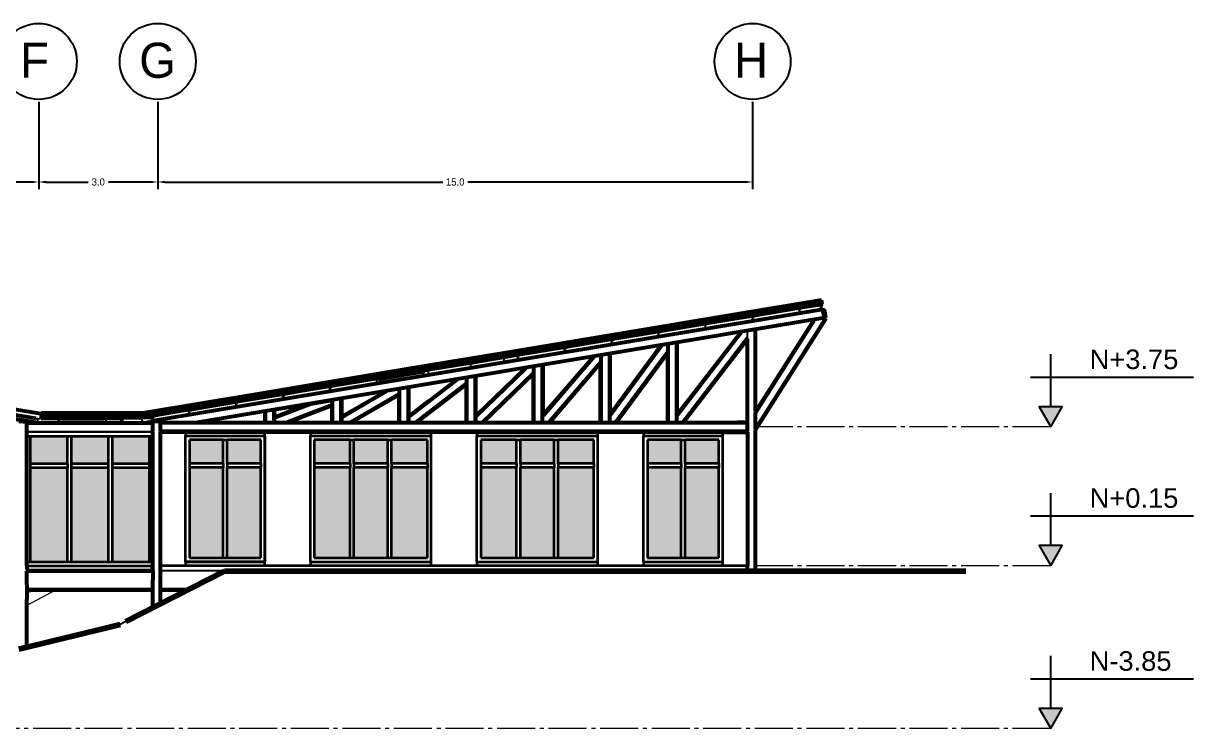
# Model space of a CAD drawing. Header units: metres. Extents: x -57 to 501, y 45 to 307.
# Drawn here: x 159.84 to 189.34, y 121.25 to 139.04 of the extents above; entities that cross this region are included whole.
import ezdxf

# ---------------------------------------------------------------- set-up
doc = ezdxf.new("R2010")
doc.units = ezdxf.units.M
doc.linetypes.add('ACAD_ISO04W100', pattern=[30, 24, -3, 0, -3])
doc.layers.add('Acotación', color=250, linetype='Continuous', lineweight=9)
doc.layers.add('atras', color=7, linetype='Continuous')
doc.styles.add('Anotativo', font='arial.ttf')
doc.dimstyles.get("Standard").update_dxf_attribs({"dimtxt": 0.18, "dimasz": 0.18, "dimexe": 0.18, "dimexo": 0.0625, "dimgap": 0.09, "dimtad": 0, "dimtih": 1, "dimtoh": 1, "dimdec": 1, "dimzin": 0, "dimdsep": 46, "dimtxsty": 'Standard', "dimcen": 0.09, "dimadec": 0, "dimazin": 0, "dimtfac": 1, "dimtdec": 1, "dimtofl": 0, "dimtmove": 0, "dimatfit": 3, "dimfxl": 1, "dimtolj": 1, "dimtzin": 0, "dimarcsym": 0})

# ---------------------------------------------------------------- blocks, each defined once
blk = doc.blocks.new('*D41')
at = {"layer": 'atras', "color": 0, "lineweight": -2, "transparency": 16777216}
for p, q in [((145.224, 137.056), (145.224, 134.855)), ((160.224, 137.056), (160.224, 134.855)), ((145.404, 135.035), (152.409, 135.035)), ((160.044, 135.035), (153.039, 135.035))]:
    blk.add_line(p, q, dxfattribs=at)
at = {"layer": 'atras', "color": 0, "transparency": 16777216}
for points in [[(145.404, 135.065), (145.404, 135.005), (145.224, 135.035)], [(160.044, 135.065), (160.044, 135.005), (160.224, 135.035)]]:
    blk.add_solid(points, dxfattribs=at)
at = {"layer": 'Defpoints', "color": 0, "transparency": 16777216}
for p in [(145.224, 137.118), (160.224, 137.118), (160.224, 135.035)]:
    blk.add_point(p, dxfattribs=at)
at = {"layer": 'atras', "color": 0, "transparency": 16777216, "insert": (152.724, 135.035), "char_height": 0.18, "attachment_point": 5}
blk.add_mtext('\\A1;15.0', dxfattribs=at)
blk = doc.blocks.new('*D42')
at = {"layer": 'atras', "color": 0, "lineweight": -2, "transparency": 16777216}
for p, q in [((160.224, 137.056), (160.224, 134.855)), ((163.224, 137.056), (163.224, 134.855)), ((160.404, 135.035), (161.469, 135.035)), ((163.044, 135.035), (161.979, 135.035))]:
    blk.add_line(p, q, dxfattribs=at)
at = {"layer": 'atras', "color": 0, "transparency": 16777216}
for points in [[(160.404, 135.065), (160.404, 135.005), (160.224, 135.035)], [(163.044, 135.065), (163.044, 135.005), (163.224, 135.035)]]:
    blk.add_solid(points, dxfattribs=at)
at = {"layer": 'Defpoints', "color": 0, "transparency": 16777216}
for p in [(160.224, 137.118), (163.224, 137.118), (163.224, 135.035)]:
    blk.add_point(p, dxfattribs=at)
at = {"layer": 'atras', "color": 0, "transparency": 16777216, "insert": (161.724, 135.035), "char_height": 0.18, "attachment_point": 5}
blk.add_mtext('\\A1;3.0', dxfattribs=at)
blk = doc.blocks.new('*D43')
at = {"layer": 'atras', "color": 0, "lineweight": -2, "transparency": 16777216}
for p, q in [((163.224, 137.056), (163.224, 134.855)), ((178.224, 137.056), (178.224, 134.855)), ((163.404, 135.035), (170.409, 135.035)), ((178.044, 135.035), (171.039, 135.035))]:
    blk.add_line(p, q, dxfattribs=at)
at = {"layer": 'atras', "color": 0, "transparency": 16777216}
for points in [[(163.404, 135.065), (163.404, 135.005), (163.224, 135.035)], [(178.044, 135.065), (178.044, 135.005), (178.224, 135.035)]]:
    blk.add_solid(points, dxfattribs=at)
at = {"layer": 'Defpoints', "color": 0, "transparency": 16777216}
for p in [(163.224, 137.118), (178.224, 137.118), (178.224, 135.035)]:
    blk.add_point(p, dxfattribs=at)
at = {"layer": 'atras', "color": 0, "transparency": 16777216, "insert": (170.724, 135.035), "char_height": 0.18, "attachment_point": 5}
blk.add_mtext('\\A1;15.0', dxfattribs=at)

msp = doc.modelspace()

# ---------------------------------------------------------------- hatches: boundary and pattern name
at = {"true_color": 0x939598}
h = msp.add_hatch(color=252, dxfattribs=at)
h.dxf.hatch_style = 1
h.set_gradient(color1=(147, 149, 152), name='HEMISPHERICAL')
h.paths.add_polyline_path([(146.494, 128.531), (145.644, 128.531), (145.644, 127.937), (146.494, 127.937)])
h.paths.add_polyline_path([(147.444, 128.531), (146.594, 128.531), (146.594, 127.937), (147.444, 127.937)])
h.paths.add_polyline_path([(147.444, 127.837), (146.594, 127.837), (146.594, 125.557), (147.444, 125.557)])
h.paths.add_polyline_path([(146.494, 127.837), (145.644, 127.837), (145.644, 125.557), (146.494, 125.557)])
h.paths.add_polyline_path([(149.694, 128.531), (148.794, 128.531), (148.794, 127.937), (149.694, 127.937)])
h.paths.add_polyline_path([(150.644, 128.531), (149.794, 128.531), (149.794, 127.937), (150.644, 127.937)])
h.paths.add_polyline_path([(151.644, 128.531), (150.744, 128.531), (150.744, 127.937), (151.644, 127.937)])
h.paths.add_polyline_path([(149.694, 127.837), (148.794, 127.837), (148.794, 125.557), (149.694, 125.557)])
h.paths.add_polyline_path([(150.644, 127.837), (149.794, 127.837), (149.794, 125.557), (150.644, 125.557)])
h.paths.add_polyline_path([(151.644, 127.837), (150.744, 127.837), (150.744, 125.557), (151.644, 125.557)])
h.paths.add_polyline_path([(153.894, 128.531), (152.994, 128.531), (152.994, 127.937), (153.894, 127.937)])
h.paths.add_polyline_path([(154.844, 128.531), (153.994, 128.531), (153.994, 127.937), (154.844, 127.937)])
h.paths.add_polyline_path([(153.894, 127.837), (152.994, 127.837), (152.994, 125.557), (153.894, 125.557)])
h.paths.add_polyline_path([(154.844, 127.837), (153.994, 127.837), (153.994, 125.557), (154.844, 125.557)])
h.paths.add_polyline_path([(155.844, 128.531), (154.944, 128.531), (154.944, 127.937), (155.844, 127.937)])
h.paths.add_polyline_path([(155.844, 127.837), (154.944, 127.837), (154.944, 125.557), (155.844, 125.557)])
h.paths.add_polyline_path([(158.044, 128.531), (157.194, 128.531), (157.194, 127.937), (158.044, 127.937)])
h.paths.add_polyline_path([(158.044, 127.837), (157.194, 127.837), (157.194, 125.557), (158.044, 125.557)])
h.paths.add_polyline_path([(158.994, 128.531), (158.144, 128.531), (158.144, 127.937), (158.994, 127.937)])
h.paths.add_polyline_path([(158.994, 127.837), (158.144, 127.837), (158.144, 125.557), (158.994, 125.557)])
h.paths.add_polyline_path([(160.948, 128.621), (160.031, 128.621), (160.019, 128.621), (160.019, 128.531), (160.019, 127.937), (160.019, 127.927), (160.031, 127.927), (160.948, 127.927)])
h.paths.add_polyline_path([(160.948, 127.827), (160.019, 127.827), (160.019, 125.457), (160.948, 125.457)])
h.paths.add_polyline_path([(161.984, 128.621), (161.06, 128.621), (161.048, 128.621), (161.048, 128.531), (161.048, 127.937), (161.048, 127.927), (161.06, 127.927), (161.984, 127.927)])
h.paths.add_polyline_path([(161.984, 127.827), (161.978, 127.827), (161.048, 127.827), (161.048, 125.457), (161.054, 125.457), (161.984, 125.457)])
h.paths.add_polyline_path([(163.019, 128.621), (162.084, 128.621), (162.084, 128.531), (162.084, 127.937), (162.084, 127.927), (162.09, 127.927), (163.019, 127.927)])
h.paths.add_polyline_path([(163.019, 127.827), (163.013, 127.827), (162.084, 127.827), (162.084, 125.457), (162.09, 125.457), (163.019, 125.457)])
h.paths.add_polyline_path([(164.872, 128.531), (164.022, 128.531), (164.022, 127.937), (164.872, 127.937)])
h.paths.add_polyline_path([(164.872, 127.837), (164.022, 127.837), (164.022, 125.557), (164.872, 125.557)])
h.paths.add_polyline_path([(165.822, 128.531), (164.972, 128.531), (164.972, 127.937), (165.822, 127.937)])
h.paths.add_polyline_path([(165.822, 127.837), (164.972, 127.837), (164.972, 125.557), (165.822, 125.557)])
h.paths.add_polyline_path([(168.072, 128.531), (167.172, 128.531), (167.172, 127.937), (168.072, 127.937)])
h.paths.add_polyline_path([(168.072, 127.837), (167.172, 127.837), (167.172, 125.557), (168.072, 125.557)])
h.paths.add_polyline_path([(169.022, 128.531), (168.172, 128.531), (168.172, 127.937), (169.022, 127.937)])
h.paths.add_polyline_path([(169.022, 127.837), (168.172, 127.837), (168.172, 125.557), (169.022, 125.557)])
h.paths.add_polyline_path([(170.022, 128.531), (169.122, 128.531), (169.122, 127.937), (170.022, 127.937)])
h.paths.add_polyline_path([(170.022, 127.837), (169.122, 127.837), (169.122, 125.557), (170.022, 125.557)])
h.paths.add_polyline_path([(172.272, 128.531), (171.372, 128.531), (171.372, 127.937), (172.272, 127.937)])
h.paths.add_polyline_path([(172.272, 127.837), (171.372, 127.837), (171.372, 125.557), (172.272, 125.557)])
h.paths.add_polyline_path([(173.222, 128.531), (172.372, 128.531), (172.372, 127.937), (173.222, 127.937)])
h.paths.add_polyline_path([(173.222, 127.837), (172.372, 127.837), (172.372, 125.557), (173.222, 125.557)])
h.paths.add_polyline_path([(174.222, 128.531), (173.322, 128.531), (173.322, 127.937), (174.222, 127.937)])
h.paths.add_polyline_path([(174.222, 127.837), (173.322, 127.837), (173.322, 125.557), (174.222, 125.557)])
h.paths.add_polyline_path([(176.422, 128.531), (175.572, 128.531), (175.572, 127.937), (176.422, 127.937)])
h.paths.add_polyline_path([(176.422, 127.837), (175.572, 127.837), (175.572, 125.557), (176.422, 125.557)])
h.paths.add_polyline_path([(177.372, 128.531), (176.522, 128.531), (176.522, 127.937), (177.372, 127.937)])
h.paths.add_polyline_path([(177.372, 127.837), (176.522, 127.837), (176.522, 125.557), (177.372, 125.557)])
at = {"layer": 'atras', "true_color": 0x939598}
h = msp.add_hatch(color=252, dxfattribs=at)
h.dxf.hatch_style = 1
h.paths.add_polyline_path([(186.031, 129.364), (185.446, 129.364), (185.739, 128.857)])
h = msp.add_hatch(color=252, dxfattribs=at)
h.dxf.hatch_style = 1
h.paths.add_polyline_path([(186.031, 125.864), (185.446, 125.864), (185.739, 125.357)])
h = msp.add_hatch(color=252, dxfattribs=at)
h.dxf.hatch_style = 1
h.paths.add_polyline_path([(186.031, 121.754), (185.446, 121.754), (185.739, 121.247)])

# ---------------------------------------------------------------- linework, layer by layer
at = {"lineweight": 53}
for p, q in [((179.974, 131.961), (162.752, 129.091)), ((179.958, 132.055), (177.83, 131.7)), ((179.974, 131.961), (179.958, 132.055)), ((143.019, 131.822), (160.126, 128.971)), ((179.997, 131.822), (163.119, 129.01)), ((180.033, 131.605), (164.23, 128.971)), ((177.83, 131.7), (171.952, 130.72)), ((180.033, 131.605), (179.998, 131.816)), ((180.073, 131.605), (180.037, 131.822)), ((180.073, 131.595), (178.297, 128.794)), ((180.06, 131.593), (178.297, 128.812)), ((179.769, 131.544), (178.297, 129.224)), ((179.756, 131.542), (178.297, 129.242)), ((177.936, 131.246), (176.324, 129.152)), ((177.83, 131.124), (176.364, 129.22)), ((178.097, 131.094), (176.463, 128.971)), ((178.097, 128.971), (178.097, 131.078)), ((178.297, 129.242), (178.297, 131.296)), ((171.952, 130.72), (170.05, 130.403)), ((175.928, 130.911), (174.632, 129.157)), ((175.908, 130.901), (174.672, 129.227)), ((176.084, 130.752), (174.769, 128.971)), ((176.084, 130.735), (174.781, 128.971)), ((176.094, 128.971), (176.094, 130.939)), ((176.314, 128.971), (176.314, 130.975)), ((176.324, 129.168), (176.324, 130.97)), ((178.017, 130.974), (176.476, 128.971)), ((174.222, 130.627), (172.939, 129.14)), ((174.2, 130.616), (172.979, 129.201)), ((174.392, 130.486), (173.085, 128.971)), ((174.392, 130.471), (173.098, 128.971)), ((174.392, 128.971), (174.392, 130.425)), ((174.402, 128.971), (174.402, 130.657)), ((174.622, 128.971), (174.622, 130.693)), ((174.632, 129.173), (174.632, 130.688)), ((176.084, 128.971), (176.084, 130.681)), ((170.05, 130.403), (166.83, 129.867)), ((168.781, 130.065), (169.916, 130.254)), ((171.237, 128.971), (171.237, 130.129)), ((172.507, 130.341), (171.247, 129.124)), ((171.247, 129.138), (171.247, 130.124)), ((172.699, 130.22), (171.405, 128.971)), ((172.699, 130.206), (171.42, 128.971)), ((172.482, 130.33), (171.952, 129.818)), ((172.699, 128.971), (172.699, 130.168)), ((172.709, 128.971), (172.709, 130.374)), ((172.929, 128.971), (172.929, 130.411)), ((172.939, 129.155), (172.939, 130.406)), ((160.28, 129.184), (156.388, 129.833)), ((166.83, 129.867), (165.84, 129.702)), ((169.544, 128.971), (169.544, 129.847)), ((170.776, 130.052), (169.554, 129.11)), ((169.554, 129.123), (169.554, 129.842)), ((171.007, 129.952), (169.735, 128.971)), ((171.007, 129.939), (169.751, 128.971)), ((171.007, 128.971), (171.007, 129.908)), ((171.016, 128.971), (171.016, 130.092)), ((165.84, 129.702), (162.852, 129.204)), ((167.852, 128.971), (167.852, 129.565)), ((169.004, 129.757), (167.862, 129.098)), ((167.862, 129.11), (167.862, 129.56)), ((168.96, 129.743), (167.902, 129.133)), ((169.314, 129.681), (168.082, 128.971)), ((169.314, 129.67), (168.102, 128.971)), ((169.314, 128.971), (169.314, 129.647)), ((169.324, 128.971), (169.324, 129.81)), ((171.952, 129.818), (171.287, 129.177)), ((159.019, 129.267), (160.153, 129.078)), ((165.929, 128.971), (165.929, 129.238)), ((165.939, 128.971), (165.939, 129.246)), ((166.159, 128.971), (166.159, 129.283)), ((167.075, 129.435), (166.169, 129.089)), ((167.026, 129.427), (166.169, 129.285)), ((166.169, 129.1), (166.169, 129.278)), ((166.83, 129.352), (166.209, 129.115)), ((167.622, 129.409), (166.478, 128.971)), ((167.622, 129.398), (166.505, 128.971)), ((166.995, 129.415), (166.83, 129.352)), ((167.026, 129.427), (166.995, 129.415)), ((167.075, 129.435), (167.026, 129.427)), ((167.622, 129.527), (167.075, 129.435)), ((167.622, 128.971), (167.622, 129.383)), ((167.632, 128.971), (167.632, 129.528)), ((170.05, 129.505), (169.594, 129.154)), ((159.002, 129.169), (160.136, 128.98)), ((159.919, 128.961), (163.097, 128.961)), ((159.919, 128.741), (159.919, 128.961)), ((162.34, 129.204), (160.283, 129.204)), ((160.283, 129.109), (162.749, 129.109)), ((160.283, 129.093), (162.751, 129.093)), ((160.283, 129.078), (162.34, 129.078)), ((160.719, 128.971), (161.869, 128.971)), ((162.852, 129.204), (162.34, 129.204)), ((162.852, 129.204), (162.736, 129.184)), ((162.736, 129.184), (162.749, 129.109)), ((162.751, 129.093), (162.749, 129.109)), ((163.097, 128.741), (163.097, 128.961)), ((178.097, 128.961), (163.297, 128.961)), ((163.297, 128.741), (163.297, 128.961)), ((166.199, 129.111), (166.169, 129.1)), ((166.169, 129.1), (166.169, 129.089)), ((166.169, 128.971), (166.169, 129.089)), ((166.209, 129.115), (166.199, 129.111)), ((167.892, 129.127), (167.862, 129.11)), ((167.862, 129.11), (167.862, 129.098)), ((167.862, 128.971), (167.862, 129.098)), ((167.902, 129.133), (167.892, 129.127)), ((169.584, 129.146), (169.554, 129.123)), ((169.554, 129.123), (169.554, 129.11)), ((169.554, 128.971), (169.554, 129.11)), ((169.594, 129.154), (169.584, 129.146)), ((171.277, 129.167), (171.247, 129.138)), ((171.247, 129.138), (171.247, 129.124)), ((171.247, 128.971), (171.247, 129.124)), ((171.287, 129.177), (171.277, 129.167)), ((178.017, 128.971), (177.83, 128.971)), ((178.097, 128.741), (178.097, 128.961)), ((178.297, 128.812), (178.297, 129.224)), ((159.919, 128.731), (159.919, 128.741)), ((159.919, 128.721), (159.919, 128.731)), ((159.919, 128.621), (159.919, 128.721)), ((163.097, 128.621), (163.097, 128.721)), ((178.097, 128.741), (163.297, 128.741)), ((163.297, 128.731), (178.097, 128.731)), ((163.297, 125.357), (163.297, 128.727)), ((177.472, 128.727), (178.097, 128.727)), ((178.097, 128.727), (178.097, 125.357)), ((178.297, 127.873), (178.297, 128.794)), ((159.919, 125.457), (159.919, 128.621)), ((163.097, 125.457), (163.097, 128.621)), ((178.297, 127.317), (178.297, 127.873)), ((178.297, 126.873), (178.297, 127.317)), ((178.297, 126.6), (178.297, 126.873)), ((178.297, 126.5), (178.297, 126.6)), ((178.297, 126.427), (178.297, 126.5)), ((178.297, 126.369), (178.297, 126.427)), ((178.297, 126.32), (178.297, 126.369)), ((178.297, 126.306), (178.297, 126.32)), ((178.297, 126.294), (178.297, 126.306)), ((178.297, 126.133), (178.297, 126.294)), ((178.297, 125.873), (178.297, 126.133)), ((178.297, 125.848), (178.297, 125.873)), ((178.297, 125.843), (178.297, 125.848)), ((178.297, 125.357), (178.297, 125.843)), ((159.919, 125.357), (159.919, 125.457)), ((163.097, 125.357), (163.097, 125.457)), ((159.919, 125.357), (159.919, 125.262)), ((159.919, 125.237), (163.075, 125.237)), ((163.075, 125.231), (159.919, 125.231)), ((163.097, 125.221), (159.919, 125.221)), ((159.919, 125.001), (159.919, 125.221)), ((163.097, 125.262), (163.097, 125.357)), ((163.097, 125.262), (163.097, 125.247)), ((163.097, 125.231), (163.097, 125.247)), ((163.097, 125.221), (163.097, 125.001)), ((163.297, 125.262), (163.297, 125.357)), ((163.297, 125.247), (163.297, 125.262)), ((163.297, 125.231), (163.297, 125.247)), ((163.297, 125.215), (163.297, 125.231)), ((163.297, 124.747), (163.297, 125.215)), ((178.097, 125.262), (178.097, 125.357)), ((178.097, 125.247), (178.097, 125.262)), ((178.097, 125.231), (178.097, 125.247)), ((178.097, 125.231), (178.097, 125.215)), ((178.297, 125.262), (178.297, 125.357)), ((178.297, 125.262), (178.297, 125.247)), ((178.297, 125.247), (178.297, 125.231)), ((178.297, 125.215), (178.297, 125.231)), ((159.919, 124.991), (159.919, 125.001)), ((159.919, 124.873), (159.919, 124.991)), ((159.919, 124.991), (159.922, 124.991)), ((159.919, 124.873), (159.919, 124.687)), ((163.097, 125.001), (163.097, 124.991)), ((163.097, 124.873), (163.097, 124.991)), ((163.097, 124.799), (163.097, 124.873)), ((163.097, 124.747), (159.919, 124.747)), ((159.919, 124.687), (159.919, 124.506)), ((159.922, 124.737), (160.026, 124.737)), ((160.039, 124.737), (160.026, 124.737)), ((160.495, 124.737), (160.039, 124.737)), ((160.645, 124.737), (160.495, 124.737)), ((161.364, 124.737), (160.645, 124.737)), ((161.8, 124.737), (161.364, 124.737)), ((161.898, 124.737), (161.8, 124.737)), ((162.516, 124.737), (161.898, 124.737)), ((162.598, 124.737), (162.516, 124.737)), ((163.097, 124.737), (162.598, 124.737)), ((163.097, 124.778), (163.097, 124.799)), ((163.097, 124.753), (163.097, 124.778)), ((163.097, 124.68), (163.097, 124.753)), ((163.097, 124.506), (163.097, 124.68)), ((163.991, 124.747), (163.297, 124.747)), ((163.297, 124.731), (163.297, 124.747)), ((163.972, 124.737), (163.297, 124.737)), ((163.297, 124.391), (163.297, 124.731)), ((159.919, 123.873), (159.919, 124.506)), ((163.097, 124.489), (163.097, 124.506)), ((163.097, 124.423), (163.097, 124.489)), ((163.097, 124.411), (163.097, 124.423)), ((163.097, 124.289), (163.097, 124.411)), ((159.919, 123.81), (159.919, 123.873)), ((159.919, 123.801), (159.919, 123.81)), ((159.919, 123.621), (159.919, 123.801)), ((159.919, 123.596), (159.919, 123.621)), ((159.919, 123.554), (159.919, 123.596)), ((159.919, 123.51), (159.919, 123.554)), ((159.919, 123.482), (159.919, 123.51)), ((159.919, 123.439), (159.919, 123.482)), ((159.919, 123.433), (159.919, 123.439)), ((159.919, 123.364), (159.919, 123.433)), ((159.919, 123.364), (159.919, 123.36)), ((159.919, 123.301), (159.919, 123.36))]:
    msp.add_line(p, q, dxfattribs=at)
for p, q in [((179.976, 131.946), (163.119, 129.136)), ((179.434, 131.84), (179.929, 131.923)), ((179.979, 131.931), (179.929, 131.923)), ((179.929, 131.923), (179.946, 131.824)), ((179.974, 131.925), (179.935, 131.918)), ((179.935, 131.918), (179.95, 131.83)), ((179.974, 131.961), (179.976, 131.946)), ((179.978, 131.905), (179.974, 131.925)), ((179.979, 131.931), (179.976, 131.946)), ((179.983, 131.906), (179.978, 131.905)), ((179.983, 131.906), (179.979, 131.931)), ((177.83, 131.573), (178.201, 131.635)), ((178.251, 131.643), (178.201, 131.635)), ((178.201, 131.635), (178.218, 131.536)), ((178.247, 131.637), (178.207, 131.63)), ((178.207, 131.63), (178.222, 131.542)), ((178.25, 131.617), (178.247, 131.637)), ((178.255, 131.618), (178.25, 131.617)), ((178.251, 131.643), (179.385, 131.832)), ((178.255, 131.618), (178.251, 131.643)), ((179.401, 131.733), (178.267, 131.544)), ((179.434, 131.84), (179.385, 131.832)), ((179.385, 131.832), (179.401, 131.733)), ((179.43, 131.834), (179.391, 131.828)), ((179.391, 131.828), (179.406, 131.739)), ((179.401, 131.733), (179.451, 131.741)), ((179.406, 131.739), (179.445, 131.746)), ((179.433, 131.815), (179.43, 131.834)), ((179.438, 131.815), (179.433, 131.815)), ((179.438, 131.815), (179.434, 131.84)), ((179.442, 131.765), (179.447, 131.766)), ((179.445, 131.746), (179.442, 131.765)), ((179.451, 131.741), (179.447, 131.766)), ((179.946, 131.824), (179.451, 131.741)), ((179.946, 131.824), (179.995, 131.832)), ((179.95, 131.83), (179.989, 131.836)), ((179.986, 131.856), (179.991, 131.857)), ((179.989, 131.836), (179.986, 131.856)), ((179.995, 131.832), (179.991, 131.857)), ((179.996, 131.826), (179.995, 131.832)), ((180.035, 131.832), (179.996, 131.826)), ((179.997, 131.822), (179.996, 131.826)), ((179.998, 131.816), (179.997, 131.822)), ((180.037, 131.822), (179.998, 131.816)), ((180.034, 131.599), (180.033, 131.605)), ((180.073, 131.605), (180.034, 131.599)), ((180.034, 131.595), (180.034, 131.599)), ((180.037, 131.822), (180.035, 131.832)), ((180.074, 131.595), (180.073, 131.605)), ((175.883, 131.248), (177.018, 131.437)), ((177.034, 131.339), (175.9, 131.15)), ((177.067, 131.445), (177.018, 131.437)), ((177.018, 131.437), (177.034, 131.339)), ((177.063, 131.44), (177.023, 131.433)), ((177.023, 131.433), (177.038, 131.344)), ((177.034, 131.339), (177.083, 131.347)), ((177.038, 131.344), (177.078, 131.351)), ((177.066, 131.42), (177.063, 131.44)), ((177.071, 131.421), (177.066, 131.42)), ((177.067, 131.445), (177.83, 131.573)), ((177.071, 131.421), (177.067, 131.445)), ((177.074, 131.371), (177.079, 131.372)), ((177.078, 131.351), (177.074, 131.371)), ((177.083, 131.347), (177.079, 131.372)), ((177.83, 131.471), (177.083, 131.347)), ((178.218, 131.536), (177.83, 131.471)), ((178.295, 131.306), (178.095, 131.272)), ((178.218, 131.536), (178.267, 131.544)), ((178.222, 131.542), (178.261, 131.548)), ((178.258, 131.568), (178.263, 131.569)), ((178.261, 131.548), (178.258, 131.568)), ((178.267, 131.544), (178.263, 131.569)), ((179.778, 131.553), (178.295, 131.306)), ((178.297, 131.299), (178.295, 131.306)), ((179.776, 131.546), (178.297, 131.299)), ((179.756, 131.542), (179.769, 131.544)), ((179.769, 131.544), (179.776, 131.545)), ((179.778, 131.553), (179.776, 131.546)), ((179.776, 131.546), (179.776, 131.545)), ((179.788, 131.554), (179.778, 131.553)), ((180.024, 131.594), (179.788, 131.554)), ((180.034, 131.595), (180.024, 131.594)), ((180.074, 131.595), (180.033, 131.588)), ((180.034, 131.595), (180.033, 131.588)), ((180.033, 131.588), (180.061, 131.593)), ((180.033, 131.588), (180.033, 131.588)), ((180.061, 131.593), (180.074, 131.595)), ((180.074, 131.595), (180.074, 131.595)), ((180.074, 131.595), (180.074, 131.595)), ((180.074, 131.595), (180.074, 131.595)), ((173.516, 130.854), (174.65, 131.043)), ((174.7, 131.051), (174.65, 131.043)), ((174.65, 131.043), (174.667, 130.944)), ((174.695, 131.045), (174.656, 131.039)), ((174.656, 131.039), (174.671, 130.95)), ((174.699, 131.025), (174.695, 131.045)), ((174.704, 131.026), (174.699, 131.025)), ((174.7, 131.051), (175.834, 131.24)), ((174.704, 131.026), (174.7, 131.051)), ((175.85, 131.141), (174.716, 130.952)), ((175.883, 131.248), (175.834, 131.24)), ((175.834, 131.24), (175.85, 131.141)), ((175.879, 131.242), (175.84, 131.236)), ((175.84, 131.236), (175.855, 131.147)), ((175.85, 131.141), (175.9, 131.15)), ((175.855, 131.147), (175.894, 131.154)), ((175.882, 131.223), (175.879, 131.242)), ((175.887, 131.224), (175.882, 131.223)), ((175.887, 131.224), (175.883, 131.248)), ((175.891, 131.173), (175.896, 131.174)), ((175.894, 131.154), (175.891, 131.173)), ((175.9, 131.15), (175.896, 131.174)), ((177.922, 131.243), (176.324, 130.977)), ((177.916, 131.236), (177.83, 131.124)), ((177.922, 131.243), (177.916, 131.236)), ((177.936, 131.246), (177.922, 131.243)), ((178.095, 131.272), (177.936, 131.246)), ((178.097, 131.078), (178.027, 130.986)), ((178.097, 131.262), (178.095, 131.272)), ((178.197, 131.279), (178.097, 131.262)), ((178.097, 131.094), (178.097, 131.262)), ((178.097, 131.078), (178.097, 131.094)), ((178.197, 131.279), (178.247, 131.287)), ((178.247, 131.287), (178.257, 131.289)), ((178.257, 131.289), (178.297, 131.296)), ((178.257, 131.289), (178.257, 131.289)), ((178.297, 131.296), (178.297, 131.299)), ((178.297, 131.296), (178.297, 131.296)), ((172.332, 130.656), (173.467, 130.845)), ((173.483, 130.747), (172.349, 130.558)), ((173.516, 130.854), (173.467, 130.845)), ((173.467, 130.845), (173.483, 130.747)), ((173.512, 130.848), (173.472, 130.841)), ((173.472, 130.841), (173.487, 130.753)), ((173.483, 130.747), (173.532, 130.755)), ((173.487, 130.753), (173.527, 130.759)), ((173.515, 130.828), (173.512, 130.848)), ((173.52, 130.829), (173.515, 130.828)), ((173.52, 130.829), (173.516, 130.854)), ((173.523, 130.779), (173.528, 130.78)), ((173.527, 130.759), (173.523, 130.779)), ((173.532, 130.755), (173.528, 130.78)), ((174.667, 130.944), (173.532, 130.755)), ((175.914, 130.909), (174.632, 130.695)), ((174.667, 130.944), (174.716, 130.952)), ((174.671, 130.95), (174.71, 130.956)), ((174.707, 130.976), (174.712, 130.977)), ((174.71, 130.956), (174.707, 130.976)), ((174.716, 130.952), (174.712, 130.977)), ((175.914, 130.909), (175.908, 130.901)), ((175.928, 130.911), (175.914, 130.909)), ((176.084, 130.937), (175.928, 130.911)), ((176.084, 130.937), (176.094, 130.939)), ((176.084, 130.752), (176.084, 130.937)), ((176.084, 130.735), (176.084, 130.752)), ((176.084, 130.697), (176.084, 130.735)), ((176.094, 130.939), (176.314, 130.975)), ((176.314, 130.975), (176.324, 130.977)), ((176.324, 130.97), (176.324, 130.977)), ((178.027, 130.986), (178.017, 130.974)), ((170.05, 130.276), (171.099, 130.451)), ((171.149, 130.459), (171.099, 130.451)), ((171.099, 130.451), (171.116, 130.352)), ((171.144, 130.453), (171.105, 130.447)), ((171.105, 130.447), (171.12, 130.358)), ((171.148, 130.434), (171.144, 130.453)), ((171.153, 130.434), (171.148, 130.434)), ((171.149, 130.459), (171.952, 130.593)), ((171.153, 130.434), (171.149, 130.459)), ((171.952, 130.492), (171.165, 130.36)), ((171.952, 130.593), (172.283, 130.648)), ((171.952, 130.593), (171.952, 130.492)), ((172.299, 130.55), (171.952, 130.492)), ((172.332, 130.656), (172.283, 130.648)), ((172.283, 130.648), (172.299, 130.55)), ((172.328, 130.651), (172.289, 130.644)), ((172.289, 130.644), (172.303, 130.555)), ((172.299, 130.55), (172.349, 130.558)), ((172.303, 130.555), (172.343, 130.562)), ((172.331, 130.631), (172.328, 130.651)), ((172.336, 130.632), (172.331, 130.631)), ((172.336, 130.632), (172.332, 130.656)), ((172.34, 130.582), (172.345, 130.582)), ((172.343, 130.562), (172.34, 130.582)), ((172.349, 130.558), (172.345, 130.582)), ((174.207, 130.624), (172.939, 130.413)), ((174.207, 130.624), (174.2, 130.616)), ((174.222, 130.627), (174.207, 130.624)), ((174.392, 130.655), (174.222, 130.627)), ((174.392, 130.655), (174.402, 130.657)), ((174.392, 130.486), (174.392, 130.655)), ((174.392, 130.471), (174.392, 130.486)), ((174.392, 130.44), (174.392, 130.471)), ((174.392, 130.425), (174.392, 130.44)), ((174.402, 130.657), (174.622, 130.693)), ((174.622, 130.693), (174.632, 130.695)), ((174.632, 130.688), (174.632, 130.695)), ((176.084, 130.681), (176.084, 130.697)), ((169.932, 130.155), (168.798, 129.966)), ((169.965, 130.262), (169.916, 130.254)), ((169.916, 130.254), (169.932, 130.155)), ((169.961, 130.256), (169.921, 130.249)), ((169.921, 130.249), (169.936, 130.161)), ((169.932, 130.155), (169.981, 130.163)), ((169.936, 130.161), (169.976, 130.167)), ((169.964, 130.236), (169.961, 130.256)), ((169.969, 130.237), (169.964, 130.236)), ((169.965, 130.262), (170.05, 130.276)), ((169.969, 130.237), (169.965, 130.262)), ((169.972, 130.187), (169.977, 130.188)), ((169.976, 130.167), (169.972, 130.187)), ((169.981, 130.163), (169.977, 130.188)), ((170.05, 130.175), (169.981, 130.163)), ((171.116, 130.352), (170.05, 130.175)), ((170.05, 130.175), (170.05, 130.276)), ((171.237, 130.129), (171.016, 130.092)), ((171.116, 130.352), (171.165, 130.36)), ((171.12, 130.358), (171.159, 130.365)), ((171.156, 130.384), (171.161, 130.385)), ((171.159, 130.365), (171.156, 130.384)), ((171.165, 130.36), (171.161, 130.385)), ((171.247, 130.131), (171.237, 130.129)), ((172.49, 130.338), (171.247, 130.131)), ((171.247, 130.124), (171.247, 130.131)), ((172.49, 130.338), (172.482, 130.33)), ((172.507, 130.341), (172.49, 130.338)), ((172.699, 130.373), (172.507, 130.341)), ((172.709, 130.374), (172.699, 130.373)), ((172.699, 130.22), (172.699, 130.373)), ((172.699, 130.206), (172.699, 130.22)), ((172.699, 130.181), (172.699, 130.206)), ((172.699, 130.168), (172.699, 130.181)), ((172.929, 130.411), (172.709, 130.374)), ((172.939, 130.413), (172.929, 130.411)), ((172.939, 130.406), (172.939, 130.413)), ((166.83, 129.739), (167.548, 129.859)), ((167.598, 129.867), (167.548, 129.859)), ((167.548, 129.859), (167.565, 129.76)), ((167.593, 129.862), (167.554, 129.855)), ((167.554, 129.855), (167.569, 129.766)), ((167.597, 129.842), (167.593, 129.862)), ((167.602, 129.843), (167.597, 129.842)), ((167.598, 129.867), (168.732, 130.056)), ((167.602, 129.843), (167.598, 129.867)), ((168.748, 129.958), (167.614, 129.769)), ((168.781, 130.065), (168.732, 130.056)), ((168.732, 130.056), (168.748, 129.958)), ((168.777, 130.059), (168.738, 130.052)), ((168.738, 130.052), (168.752, 129.963)), ((168.748, 129.958), (168.798, 129.966)), ((168.752, 129.963), (168.792, 129.97)), ((168.78, 130.039), (168.777, 130.059)), ((168.785, 130.04), (168.78, 130.039)), ((168.785, 130.04), (168.781, 130.065)), ((168.789, 129.99), (168.794, 129.991)), ((168.792, 129.97), (168.789, 129.99)), ((168.798, 129.966), (168.794, 129.991)), ((169.544, 129.847), (169.324, 129.81)), ((169.554, 129.849), (169.544, 129.847)), ((170.756, 130.049), (169.554, 129.849)), ((169.554, 129.842), (169.554, 129.849)), ((170.745, 130.04), (170.05, 129.505)), ((170.756, 130.049), (170.745, 130.04)), ((170.776, 130.052), (170.756, 130.049)), ((171.007, 130.091), (170.776, 130.052)), ((171.016, 130.092), (171.007, 130.091)), ((171.007, 129.952), (171.007, 130.091)), ((171.007, 129.939), (171.007, 129.952)), ((171.007, 129.921), (171.007, 129.939)), ((171.007, 129.908), (171.007, 129.921)), ((165.23, 129.473), (165.84, 129.574)), ((165.84, 129.574), (166.365, 129.662)), ((166.381, 129.563), (165.84, 129.473)), ((166.414, 129.67), (166.365, 129.662)), ((166.365, 129.662), (166.381, 129.563)), ((166.41, 129.664), (166.37, 129.658)), ((166.37, 129.658), (166.385, 129.569)), ((166.381, 129.563), (166.43, 129.571)), ((166.385, 129.569), (166.425, 129.575)), ((166.413, 129.644), (166.41, 129.664)), ((166.418, 129.645), (166.413, 129.644)), ((166.414, 129.67), (166.83, 129.739)), ((166.418, 129.645), (166.414, 129.67)), ((166.421, 129.595), (166.426, 129.596)), ((166.425, 129.575), (166.421, 129.595)), ((166.43, 129.571), (166.426, 129.596)), ((166.83, 129.638), (166.43, 129.571)), ((167.565, 129.76), (166.83, 129.638)), ((167.565, 129.76), (167.614, 129.769)), ((167.569, 129.766), (167.608, 129.773)), ((167.605, 129.792), (167.61, 129.793)), ((167.608, 129.773), (167.605, 129.792)), ((167.614, 129.769), (167.61, 129.793)), ((167.852, 129.565), (167.632, 129.528)), ((167.862, 129.567), (167.852, 129.565)), ((168.976, 129.752), (167.862, 129.567)), ((167.862, 129.56), (167.862, 129.567)), ((168.976, 129.752), (168.96, 129.743)), ((169.004, 129.757), (168.976, 129.752)), ((169.314, 129.809), (169.004, 129.757)), ((169.324, 129.81), (169.314, 129.809)), ((169.314, 129.681), (169.314, 129.809)), ((169.314, 129.67), (169.314, 129.681)), ((169.314, 129.658), (169.314, 129.67)), ((169.314, 129.647), (169.314, 129.658)), ((163.119, 129.121), (163.997, 129.267)), ((164.047, 129.275), (163.997, 129.267)), ((163.997, 129.267), (164.014, 129.169)), ((164.042, 129.27), (164.003, 129.263)), ((164.003, 129.263), (164.018, 129.174)), ((164.046, 129.25), (164.042, 129.27)), ((164.051, 129.251), (164.046, 129.25)), ((164.047, 129.275), (165.181, 129.464)), ((164.051, 129.251), (164.047, 129.275)), ((165.197, 129.366), (164.063, 129.177)), ((165.929, 129.245), (164.29, 128.971)), ((165.23, 129.473), (165.181, 129.464)), ((165.181, 129.464), (165.197, 129.366)), ((165.226, 129.467), (165.187, 129.46)), ((165.187, 129.46), (165.201, 129.372)), ((165.197, 129.366), (165.247, 129.374)), ((165.201, 129.372), (165.241, 129.378)), ((165.229, 129.447), (165.226, 129.467)), ((165.234, 129.448), (165.229, 129.447)), ((165.234, 129.448), (165.23, 129.473)), ((165.238, 129.398), (165.243, 129.399)), ((165.241, 129.378), (165.238, 129.398)), ((165.247, 129.374), (165.243, 129.399)), ((165.84, 129.473), (165.247, 129.374)), ((165.939, 129.246), (165.929, 129.245)), ((165.929, 129.238), (165.929, 129.245)), ((166.159, 129.283), (165.939, 129.246)), ((166.169, 129.285), (166.159, 129.283)), ((166.169, 129.278), (166.169, 129.285)), ((167.632, 129.528), (167.622, 129.527)), ((167.622, 129.409), (167.622, 129.527)), ((167.622, 129.398), (167.622, 129.409)), ((167.622, 129.393), (167.622, 129.398)), ((167.622, 129.383), (167.622, 129.393)), ((178.297, 129.224), (178.297, 129.242)), ((159.719, 128.981), (159.919, 128.981)), ((159.819, 128.971), (159.919, 128.971)), ((159.919, 128.971), (159.919, 128.981)), ((159.919, 128.961), (159.919, 128.971)), ((159.919, 128.971), (160.126, 128.971)), ((160.126, 128.971), (160.186, 128.971)), ((160.136, 128.98), (160.141, 129.004)), ((160.186, 128.971), (160.136, 128.98)), ((160.146, 129.003), (160.141, 129.004)), ((160.142, 128.984), (160.146, 129.003)), ((160.182, 128.977), (160.142, 128.984)), ((160.149, 129.053), (160.153, 129.078)), ((160.149, 129.053), (160.154, 129.053)), ((160.153, 129.078), (160.202, 129.07)), ((160.154, 129.053), (160.157, 129.072)), ((160.157, 129.072), (160.197, 129.066)), ((160.197, 129.066), (160.182, 128.977)), ((160.202, 129.07), (160.186, 128.971)), ((160.186, 128.971), (160.669, 128.971)), ((160.202, 129.07), (160.259, 129.06)), ((160.259, 129.06), (160.262, 129.076)), ((160.264, 129.091), (160.262, 129.076)), ((160.264, 129.091), (160.28, 129.184)), ((160.283, 129.109), (160.283, 129.204)), ((160.283, 129.204), (160.283, 129.084)), ((160.283, 129.204), (160.283, 129.084)), ((160.283, 129.204), (160.283, 129.084)), ((160.283, 129.204), (160.283, 129.084)), ((160.283, 129.204), (160.283, 129.084)), ((160.283, 129.109), (160.283, 129.093)), ((160.283, 129.078), (160.283, 129.093)), ((160.669, 129.071), (160.719, 129.071)), ((160.669, 129.046), (160.669, 129.071)), ((160.669, 129.046), (160.674, 129.046)), ((160.674, 128.996), (160.669, 128.996)), ((160.669, 128.971), (160.669, 128.996)), ((160.719, 128.971), (160.669, 128.971)), ((160.674, 129.046), (160.674, 129.066)), ((160.674, 129.066), (160.714, 129.066)), ((160.674, 128.976), (160.674, 128.996)), ((160.714, 128.976), (160.674, 128.976)), ((160.714, 129.066), (160.714, 128.976)), ((160.719, 129.071), (160.719, 128.971)), ((161.869, 129.071), (161.919, 129.071)), ((161.869, 129.046), (161.869, 129.071)), ((161.869, 129.046), (161.874, 129.046)), ((161.874, 128.996), (161.869, 128.996)), ((161.869, 128.971), (161.869, 128.996)), ((161.919, 128.971), (161.869, 128.971)), ((161.874, 129.046), (161.874, 129.066)), ((161.874, 129.066), (161.914, 129.066)), ((161.874, 128.976), (161.874, 128.996)), ((161.914, 128.976), (161.874, 128.976)), ((161.914, 129.066), (161.914, 128.976)), ((161.919, 129.071), (161.919, 128.971)), ((161.919, 128.971), (162.297, 128.971)), ((162.297, 129.071), (162.297, 128.971)), ((162.34, 129.071), (162.297, 129.071)), ((162.297, 128.971), (162.347, 128.971)), ((162.302, 129.066), (162.302, 128.976)), ((162.34, 129.066), (162.302, 129.066)), ((162.302, 128.976), (162.34, 128.976)), ((162.34, 129.071), (162.34, 129.078)), ((162.34, 129.078), (162.754, 129.078)), ((162.347, 129.071), (162.34, 129.071)), ((162.34, 128.976), (162.34, 129.066)), ((162.342, 129.066), (162.34, 129.066)), ((162.34, 128.976), (162.342, 128.976)), ((162.342, 129.046), (162.342, 129.066)), ((162.347, 129.046), (162.342, 129.046)), ((162.342, 128.996), (162.347, 128.996)), ((162.342, 128.976), (162.342, 128.996)), ((162.347, 129.046), (162.347, 129.071)), ((162.347, 128.971), (162.347, 128.996)), ((162.347, 128.971), (162.83, 128.971)), ((162.751, 129.093), (162.752, 129.091)), ((162.752, 129.091), (162.754, 129.078)), ((162.862, 129.093), (162.754, 129.076)), ((162.754, 129.078), (162.754, 129.076)), ((162.757, 129.06), (162.754, 129.076)), ((162.757, 129.06), (162.814, 129.07)), ((162.863, 129.078), (162.814, 129.07)), ((162.814, 129.07), (162.83, 128.971)), ((162.859, 129.072), (162.819, 129.066)), ((162.819, 129.066), (162.834, 128.977)), ((162.83, 128.971), (162.879, 128.98)), ((162.89, 128.971), (162.83, 128.971)), ((162.834, 128.977), (162.874, 128.984)), ((162.862, 129.053), (162.859, 129.072)), ((162.954, 129.109), (162.862, 129.093)), ((162.862, 129.093), (163.119, 129.093)), ((162.867, 129.053), (162.862, 129.053)), ((162.863, 129.078), (162.898, 129.084)), ((162.863, 129.078), (163.119, 129.078)), ((162.867, 129.053), (162.863, 129.078)), ((162.87, 129.003), (162.875, 129.004)), ((162.874, 128.984), (162.87, 129.003)), ((162.879, 128.98), (162.875, 129.004)), ((163.114, 129.019), (162.879, 128.98)), ((163.114, 129.009), (162.89, 128.971)), ((163.069, 128.971), (162.89, 128.971)), ((163.119, 129.136), (162.954, 129.109)), ((162.954, 129.109), (163.119, 129.109)), ((163.069, 129.071), (163.119, 129.071)), ((163.069, 129.046), (163.069, 129.071)), ((163.069, 129.046), (163.074, 129.046)), ((163.074, 128.996), (163.069, 128.996)), ((163.069, 128.971), (163.069, 128.996)), ((163.097, 128.971), (163.069, 128.971)), ((163.074, 129.046), (163.074, 129.066)), ((163.074, 129.066), (163.114, 129.066)), ((163.074, 128.976), (163.074, 128.996)), ((163.097, 128.976), (163.074, 128.976)), ((163.114, 128.981), (163.097, 128.981)), ((163.097, 128.976), (163.097, 128.981)), ((163.114, 128.976), (163.097, 128.976)), ((163.119, 128.971), (163.097, 128.971)), ((163.097, 128.961), (163.097, 128.971)), ((163.114, 129.066), (163.114, 129.019)), ((163.114, 129.019), (163.114, 129.009)), ((163.114, 129.009), (163.114, 128.981)), ((163.114, 128.981), (163.114, 128.976)), ((164.014, 129.169), (163.119, 129.019)), ((163.119, 129.136), (163.119, 129.121)), ((163.119, 129.109), (163.119, 129.121)), ((163.119, 129.109), (163.119, 129.093)), ((163.119, 129.078), (163.119, 129.093)), ((163.119, 129.071), (163.119, 129.019)), ((163.119, 129.019), (163.119, 129.01)), ((163.119, 129.01), (163.119, 128.981)), ((163.297, 128.981), (163.119, 128.981)), ((163.119, 128.981), (163.119, 128.971)), ((163.197, 128.971), (163.119, 128.971)), ((163.297, 128.971), (163.197, 128.971)), ((163.297, 128.971), (163.297, 128.981)), ((164.23, 128.971), (163.297, 128.971)), ((163.297, 128.961), (163.297, 128.971)), ((164.014, 129.169), (164.063, 129.177)), ((164.018, 129.174), (164.057, 129.181)), ((164.054, 129.201), (164.059, 129.201)), ((164.057, 129.181), (164.054, 129.201)), ((164.063, 129.177), (164.059, 129.201)), ((164.29, 128.971), (164.23, 128.971)), ((164.33, 128.971), (164.29, 128.971)), ((165.84, 128.971), (164.33, 128.971)), ((165.929, 128.971), (165.84, 128.971)), ((165.929, 128.971), (165.939, 128.971)), ((166.159, 128.971), (165.939, 128.971)), ((166.159, 128.971), (166.169, 128.971)), ((166.478, 128.971), (166.169, 128.971)), ((166.478, 128.971), (166.505, 128.971)), ((166.518, 128.971), (166.505, 128.971)), ((166.545, 128.971), (166.518, 128.971)), ((166.83, 128.971), (166.545, 128.971)), ((167.622, 128.971), (166.83, 128.971)), ((167.622, 128.971), (167.632, 128.971)), ((167.852, 128.971), (167.632, 128.971)), ((167.852, 128.971), (167.862, 128.971)), ((168.082, 128.971), (167.862, 128.971)), ((168.082, 128.971), (168.102, 128.971)), ((168.122, 128.971), (168.102, 128.971)), ((168.142, 128.971), (168.122, 128.971)), ((169.314, 128.971), (168.142, 128.971)), ((169.314, 128.971), (169.324, 128.971)), ((169.544, 128.971), (169.324, 128.971)), ((169.544, 128.971), (169.554, 128.971)), ((169.735, 128.971), (169.554, 128.971)), ((169.735, 128.971), (169.751, 128.971)), ((169.775, 128.971), (169.751, 128.971)), ((169.791, 128.971), (169.775, 128.971)), ((170.05, 128.971), (169.791, 128.971)), ((171.007, 128.971), (170.05, 128.971)), ((171.007, 128.971), (171.016, 128.971)), ((171.237, 128.971), (171.016, 128.971)), ((171.237, 128.971), (171.247, 128.971)), ((171.405, 128.971), (171.247, 128.971)), ((171.405, 128.971), (171.42, 128.971)), ((171.445, 128.971), (171.42, 128.971)), ((171.46, 128.971), (171.445, 128.971)), ((171.952, 128.971), (171.46, 128.971)), ((172.699, 128.971), (171.952, 128.971)), ((172.699, 128.971), (172.709, 128.971)), ((172.929, 128.971), (172.709, 128.971)), ((172.929, 128.971), (172.939, 128.971)), ((172.969, 129.19), (172.939, 129.155)), ((172.939, 129.155), (172.939, 129.14)), ((172.939, 128.971), (172.939, 129.14)), ((173.085, 128.971), (172.939, 128.971)), ((172.979, 129.201), (172.969, 129.19)), ((173.085, 128.971), (173.098, 128.971)), ((173.125, 128.971), (173.098, 128.971)), ((173.138, 128.971), (173.125, 128.971)), ((174.392, 128.971), (173.138, 128.971)), ((174.392, 128.971), (174.402, 128.971)), ((174.622, 128.971), (174.402, 128.971)), ((174.622, 128.971), (174.632, 128.971)), ((174.662, 129.214), (174.632, 129.173)), ((174.632, 129.173), (174.632, 129.157)), ((174.632, 128.971), (174.632, 129.157)), ((174.769, 128.971), (174.632, 128.971)), ((174.672, 129.227), (174.662, 129.214)), ((174.769, 128.971), (174.781, 128.971)), ((174.809, 128.971), (174.781, 128.971)), ((174.821, 128.971), (174.809, 128.971)), ((176.084, 128.971), (174.821, 128.971)), ((176.084, 128.971), (176.094, 128.971)), ((176.314, 128.971), (176.094, 128.971)), ((176.314, 128.971), (176.324, 128.971)), ((176.354, 129.207), (176.324, 129.168)), ((176.324, 129.168), (176.324, 129.152)), ((176.324, 128.971), (176.324, 129.152)), ((176.463, 128.971), (176.324, 128.971)), ((176.364, 129.22), (176.354, 129.207)), ((176.463, 128.971), (176.476, 128.971)), ((176.503, 128.971), (176.476, 128.971)), ((176.516, 128.971), (176.503, 128.971)), ((177.83, 128.971), (176.516, 128.971)), ((178.027, 128.971), (178.017, 128.971)), ((178.097, 128.971), (178.027, 128.971)), ((178.097, 128.961), (178.097, 128.971)), ((159.919, 128.741), (163.097, 128.741)), ((159.919, 128.731), (163.097, 128.731)), ((163.097, 128.721), (159.919, 128.721)), ((163.097, 128.731), (163.097, 128.741)), ((163.097, 128.731), (163.097, 128.721)), ((163.297, 128.731), (163.297, 128.741)), ((163.297, 128.727), (163.297, 128.731)), ((163.297, 128.727), (163.922, 128.727)), ((165.922, 128.727), (167.072, 128.727)), ((170.122, 128.727), (171.272, 128.727)), ((174.322, 128.727), (175.472, 128.727)), ((178.097, 128.731), (178.097, 128.741)), ((178.097, 128.731), (178.097, 128.727)), ((178.297, 128.794), (178.297, 128.812)), ((159.919, 125.262), (159.919, 125.247)), ((159.919, 125.237), (159.919, 125.247)), ((159.919, 125.231), (159.919, 125.237)), ((159.919, 125.221), (159.919, 125.231)), ((163.075, 125.237), (163.075, 125.231)), ((163.097, 125.231), (163.075, 125.231)), ((163.097, 125.231), (163.097, 125.221)), ((178.097, 125.231), (163.297, 125.231)), ((162.423, 123.946), (162.277, 123.873))]:
    msp.add_line(p, q)
at = {"lineweight": 35}
for p, q in [((163.922, 128.727), (163.922, 128.631)), ((165.922, 128.631), (165.922, 128.727)), ((167.072, 128.727), (167.072, 128.631)), ((170.122, 128.631), (170.122, 128.727)), ((171.272, 128.727), (171.272, 128.631)), ((174.322, 128.631), (174.322, 128.727)), ((175.472, 128.727), (175.472, 128.631)), ((177.472, 128.631), (177.472, 128.727)), ((159.919, 128.621), (160.019, 128.621)), ((160.019, 128.621), (160.031, 128.621)), ((160.019, 128.531), (160.019, 128.621)), ((160.019, 127.937), (160.019, 128.531)), ((160.031, 128.621), (160.948, 128.621)), ((160.948, 128.621), (161.048, 128.621)), ((160.948, 127.927), (160.948, 128.621)), ((161.048, 128.531), (161.048, 128.621)), ((161.048, 128.621), (161.06, 128.621)), ((161.048, 127.937), (161.048, 128.531)), ((161.06, 128.621), (161.984, 128.621)), ((161.984, 128.621), (162.084, 128.621)), ((161.984, 127.927), (161.984, 128.621)), ((162.084, 128.531), (162.084, 128.621)), ((162.084, 128.621), (162.09, 128.621)), ((162.084, 127.937), (162.084, 128.531)), ((162.09, 128.621), (163.019, 128.621)), ((163.019, 128.621), (163.097, 128.621)), ((163.019, 127.927), (163.019, 128.621)), ((163.922, 125.457), (163.922, 128.631)), ((163.922, 128.631), (165.922, 128.631)), ((163.922, 128.631), (165.922, 128.631)), ((163.922, 125.457), (163.922, 128.631)), ((164.022, 128.531), (164.022, 127.937)), ((164.872, 128.531), (164.022, 128.531)), ((164.872, 128.531), (164.972, 128.531)), ((164.872, 127.937), (164.872, 128.531)), ((164.972, 127.937), (164.972, 128.531)), ((165.822, 128.531), (164.972, 128.531)), ((165.822, 127.937), (165.822, 128.531)), ((165.922, 125.457), (165.922, 128.631)), ((165.922, 128.631), (165.922, 125.457)), ((167.072, 128.631), (170.122, 128.631)), ((167.072, 125.457), (167.072, 128.631)), ((167.172, 128.531), (167.172, 127.937)), ((168.072, 128.531), (167.172, 128.531)), ((168.072, 128.531), (168.172, 128.531)), ((168.072, 127.937), (168.072, 128.531)), ((168.172, 127.937), (168.172, 128.531)), ((169.022, 128.531), (168.172, 128.531)), ((169.022, 128.531), (169.122, 128.531)), ((169.022, 127.937), (169.022, 128.531)), ((170.022, 128.531), (169.122, 128.531)), ((169.122, 127.937), (169.122, 128.531)), ((170.022, 127.937), (170.022, 128.531)), ((170.122, 125.457), (170.122, 128.631)), ((171.272, 125.457), (171.272, 128.631)), ((171.272, 128.631), (174.322, 128.631)), ((171.372, 128.531), (171.372, 127.937)), ((172.272, 128.531), (171.372, 128.531)), ((172.272, 128.531), (172.372, 128.531)), ((172.272, 127.937), (172.272, 128.531)), ((172.372, 127.937), (172.372, 128.531)), ((173.222, 128.531), (172.372, 128.531)), ((173.222, 128.531), (173.322, 128.531)), ((173.222, 127.937), (173.222, 128.531)), ((173.322, 127.937), (173.322, 128.531)), ((174.222, 128.531), (173.322, 128.531)), ((174.222, 127.937), (174.222, 128.531)), ((174.322, 125.457), (174.322, 128.631)), ((175.472, 125.457), (175.472, 128.631)), ((175.472, 128.631), (177.472, 128.631)), ((175.572, 128.531), (175.572, 127.937)), ((176.422, 128.531), (175.572, 128.531)), ((176.422, 128.531), (176.522, 128.531)), ((176.422, 127.937), (176.422, 128.531)), ((177.372, 128.531), (176.522, 128.531)), ((176.522, 127.937), (176.522, 128.531)), ((177.372, 127.937), (177.372, 128.531)), ((177.472, 125.457), (177.472, 128.631)), ((160.019, 127.927), (160.019, 127.937)), ((160.031, 127.927), (160.019, 127.927)), ((160.019, 127.827), (160.019, 127.927)), ((160.948, 127.827), (160.019, 127.827)), ((160.019, 125.457), (160.019, 127.827)), ((160.948, 127.927), (160.031, 127.927)), ((160.948, 127.927), (160.948, 127.827)), ((160.948, 125.457), (160.948, 127.827)), ((161.048, 127.927), (161.048, 127.937)), ((161.06, 127.927), (161.048, 127.927)), ((161.048, 127.827), (161.048, 127.927)), ((161.048, 125.457), (161.048, 127.827)), ((161.048, 127.827), (161.054, 127.827)), ((161.978, 127.827), (161.054, 127.827)), ((161.978, 127.927), (161.06, 127.927)), ((161.978, 127.927), (161.984, 127.927)), ((161.984, 127.827), (161.978, 127.827)), ((161.984, 127.837), (161.984, 127.927)), ((161.984, 127.827), (161.984, 127.837)), ((161.984, 125.457), (161.984, 127.827)), ((162.084, 127.927), (162.084, 127.937)), ((162.09, 127.927), (162.084, 127.927)), ((162.084, 127.827), (162.084, 127.927)), ((162.084, 125.457), (162.084, 127.827)), ((162.084, 127.827), (162.09, 127.827)), ((163.013, 127.927), (162.09, 127.927)), ((163.013, 127.827), (162.09, 127.827)), ((163.013, 127.927), (163.019, 127.927)), ((163.019, 127.827), (163.013, 127.827)), ((163.019, 127.837), (163.019, 127.927)), ((163.019, 127.827), (163.019, 127.837)), ((163.019, 125.457), (163.019, 127.827)), ((164.872, 127.937), (164.022, 127.937)), ((164.022, 127.937), (164.022, 127.837)), ((164.872, 127.837), (164.022, 127.837)), ((164.022, 127.837), (164.022, 125.557)), ((164.872, 127.937), (164.872, 127.837)), ((164.872, 125.557), (164.872, 127.837)), ((165.822, 127.937), (164.972, 127.937)), ((164.972, 127.937), (164.972, 127.837)), ((165.822, 127.837), (164.972, 127.837)), ((164.972, 125.557), (164.972, 127.837)), ((165.822, 127.937), (165.822, 127.837)), ((165.822, 125.557), (165.822, 127.837)), ((168.072, 127.937), (167.172, 127.937)), ((167.172, 127.937), (167.172, 127.837)), ((168.072, 127.837), (167.172, 127.837)), ((167.172, 127.837), (167.172, 125.557)), ((168.072, 127.937), (168.072, 127.837)), ((168.072, 125.557), (168.072, 127.837)), ((169.022, 127.937), (168.172, 127.937)), ((168.172, 127.937), (168.172, 127.837)), ((169.022, 127.837), (168.172, 127.837)), ((168.172, 125.557), (168.172, 127.837)), ((169.022, 127.937), (169.022, 127.837)), ((169.022, 125.557), (169.022, 127.837)), ((170.022, 127.937), (169.122, 127.937)), ((169.122, 127.937), (169.122, 127.837)), ((170.022, 127.837), (169.122, 127.837)), ((169.122, 125.557), (169.122, 127.837)), ((170.022, 127.937), (170.022, 127.837)), ((170.022, 125.557), (170.022, 127.837)), ((172.272, 127.937), (171.372, 127.937)), ((171.372, 127.937), (171.372, 127.837)), ((172.272, 127.837), (171.372, 127.837)), ((171.372, 127.837), (171.372, 125.557)), ((172.272, 127.937), (172.272, 127.837)), ((172.272, 125.557), (172.272, 127.837)), ((173.222, 127.937), (172.372, 127.937)), ((172.372, 127.937), (172.372, 127.837)), ((173.222, 127.837), (172.372, 127.837)), ((172.372, 125.557), (172.372, 127.837)), ((173.222, 127.937), (173.222, 127.837)), ((173.222, 125.557), (173.222, 127.837)), ((174.222, 127.937), (173.322, 127.937)), ((173.322, 127.937), (173.322, 127.837)), ((174.222, 127.837), (173.322, 127.837)), ((173.322, 125.557), (173.322, 127.837)), ((174.222, 127.937), (174.222, 127.837)), ((174.222, 125.557), (174.222, 127.837)), ((176.422, 127.937), (175.572, 127.937)), ((175.572, 127.937), (175.572, 127.837)), ((176.422, 127.837), (175.572, 127.837)), ((175.572, 127.837), (175.572, 125.557)), ((176.422, 127.937), (176.422, 127.837)), ((176.422, 125.557), (176.422, 127.837)), ((177.372, 127.937), (176.522, 127.937)), ((176.522, 127.937), (176.522, 127.837)), ((177.372, 127.837), (176.522, 127.837)), ((176.522, 125.557), (176.522, 127.837)), ((177.372, 127.937), (177.372, 127.837)), ((177.372, 125.557), (177.372, 127.837)), ((159.919, 125.457), (160.019, 125.457)), ((160.019, 125.457), (160.948, 125.457)), ((160.948, 125.457), (161.048, 125.457)), ((161.054, 125.457), (161.048, 125.457)), ((161.054, 125.457), (161.984, 125.457)), ((161.984, 125.457), (162.084, 125.457)), ((162.09, 125.457), (162.084, 125.457)), ((162.09, 125.457), (163.019, 125.457)), ((163.019, 125.457), (163.097, 125.457)), ((163.922, 125.457), (165.922, 125.457)), ((163.922, 125.457), (163.922, 125.357)), ((165.922, 125.457), (163.922, 125.457)), ((164.022, 125.557), (164.872, 125.557)), ((164.872, 125.557), (164.972, 125.557)), ((164.972, 125.557), (165.822, 125.557)), ((165.922, 125.357), (165.922, 125.457)), ((167.072, 125.457), (170.122, 125.457)), ((167.072, 125.457), (167.072, 125.357)), ((167.172, 125.557), (168.072, 125.557)), ((168.072, 125.557), (168.172, 125.557)), ((168.172, 125.557), (169.022, 125.557)), ((169.022, 125.557), (169.122, 125.557)), ((169.122, 125.557), (170.022, 125.557)), ((170.122, 125.357), (170.122, 125.457)), ((171.272, 125.457), (174.322, 125.457)), ((171.272, 125.457), (171.272, 125.357)), ((171.372, 125.557), (172.272, 125.557)), ((172.272, 125.557), (172.372, 125.557)), ((172.372, 125.557), (173.222, 125.557)), ((173.222, 125.557), (173.322, 125.557)), ((173.322, 125.557), (174.222, 125.557)), ((174.322, 125.357), (174.322, 125.457)), ((175.472, 125.457), (177.472, 125.457)), ((175.472, 125.457), (175.472, 125.357)), ((175.572, 125.557), (176.422, 125.557)), ((176.422, 125.557), (176.522, 125.557)), ((176.522, 125.557), (177.372, 125.557)), ((177.472, 125.357), (177.472, 125.457)), ((159.919, 125.357), (163.075, 125.357)), ((163.075, 125.357), (163.097, 125.357)), ((163.075, 125.237), (163.075, 125.357)), ((163.922, 125.357), (163.297, 125.357)), ((165.922, 125.357), (163.922, 125.357)), ((167.072, 125.357), (165.922, 125.357)), ((170.122, 125.357), (167.072, 125.357)), ((171.272, 125.357), (170.122, 125.357)), ((174.322, 125.357), (171.272, 125.357)), ((175.472, 125.357), (174.322, 125.357)), ((177.472, 125.357), (175.472, 125.357)), ((178.097, 125.357), (177.472, 125.357))]:
    msp.add_line(p, q, dxfattribs=at)
at = {"color": 9, "lineweight": 5, "true_color": 0xc7c8ca}
msp.add_lwpolyline([(160.645, 124.737), (159.919, 124.35)], dxfattribs=at)
at = {"layer": 'Acotación', "color": 252, "linetype": 'ACAD_ISO04W100', "ltscale": 0.04, "true_color": 0x939598}
for p, q in [((185.739, 128.857), (178.297, 128.857)), ((185.739, 125.357), (178.297, 125.357)), ((185.739, 121.247), (147.632, 121.247))]:
    msp.add_line(p, q, dxfattribs=at)
at = {"layer": 'atras', "color": 252, "true_color": 0x939598}
for p, q in [((185.739, 129.364), (185.739, 130.689)), ((185.229, 130.111), (189.343, 130.111)), ((185.739, 125.864), (185.739, 127.189)), ((185.229, 126.611), (189.343, 126.611)), ((185.739, 121.754), (185.739, 123.079)), ((185.229, 122.501), (189.343, 122.501))]:
    msp.add_line(p, q, dxfattribs=at)
at = {"layer": 'atras', "lineweight": 80}
for p, q in [((164.907, 125.215), (162.423, 123.946)), ((178.097, 125.215), (164.907, 125.215)), ((183.603, 125.215), (178.297, 125.215)), ((161.977, 123.8), (159.719, 123.252)), ((162.277, 123.873), (161.977, 123.8))]:
    msp.add_line(p, q, dxfattribs=at)
at = {"layer": 'atras', "color": 252, "true_color": 0x939598}
for points in [[(185.739, 128.857), (186.031, 129.364), (185.446, 129.364)], [(185.739, 125.357), (186.031, 125.864), (185.446, 125.864)], [(185.739, 121.247), (186.031, 121.754), (185.446, 121.754)]]:
    msp.add_lwpolyline(points, close=True, dxfattribs=at)
at = {"layer": 'atras', "lineweight": 80}
msp.add_lwpolyline([(178.097, 125.215), (178.297, 125.215)], dxfattribs=at)
at = {"layer": 'atras', "color": 252, "true_color": 0x939598}
for centre in [(160.224, 138.077), (163.224, 138.077), (178.224, 138.077)]:
    msp.add_circle(centre, 0.959, dxfattribs=at)

# ---------------------------------------------------------------- texts
at = {"layer": 'atras', "color": 252, "true_color": 0x939598, "style": 'Anotativo'}
for s, p in [('N+3.75', (186.722, 130.316)), ('N+0.15', (186.722, 126.816)), ('N-3.85', (186.722, 122.706))]:
    msp.add_text(s, height=0.4923, dxfattribs=at).set_placement(p)
at = {"layer": 'atras', "color": 252, "true_color": 0x939598, "char_height": 0.886, "attachment_point": 1}
for s, insert in [('F', (159.757, 138.549)), ('G', (162.757, 138.549)), ('H', (177.757, 138.549))]:
    msp.add_mtext_dynamic_manual_height_columns(s, width=0.62671, gutter_width=4.429, heights=[0], dxfattribs=dict(at, insert=insert))

# ---------------------------------------------------------------- dimensions: what is measured, and where the dimension line sits
at = {"layer": 'atras', "color": 252, "true_color": 0x939598}
for base, p1, p2, picture, middle in [((160.224, 135.035), (145.224, 137.118), (160.224, 137.118), '*D41', (152.724, 135.035)), ((163.224, 135.035), (160.224, 137.118), (163.224, 137.118), '*D42', (161.724, 135.035)), ((178.224, 135.035), (163.224, 137.118), (178.224, 137.118), '*D43', (170.724, 135.035))]:
    dim = msp.add_linear_dim(base=base, p1=p1, p2=p2, dimstyle='Standard', dxfattribs=at)
    dim.commit()
    dim.dimension.update_dxf_attribs({"geometry": picture, "text_midpoint": middle})

doc.saveas('drawing.dxf')
